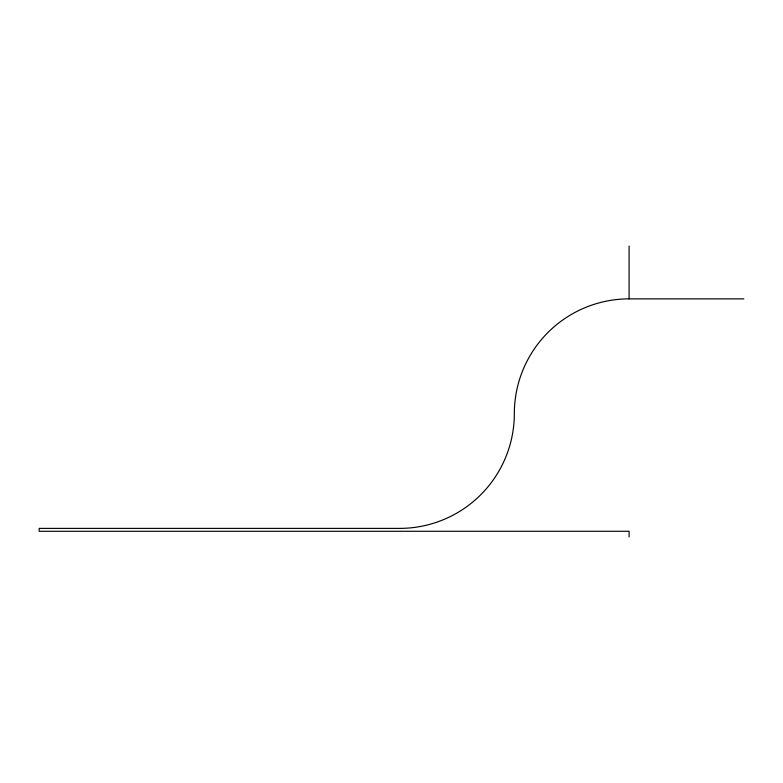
<?xml version="1.0" encoding="UTF-8"?>
<svg xmlns="http://www.w3.org/2000/svg" width="783" height="783" viewBox="0 0 783 783"><rect width="100%" height="100%" fill="white"/><g stroke="black" fill="none" stroke-linecap="round" stroke-linejoin="round"><path stroke-width="1.17" d="M629.092 536.893L629.092 531.275L39.15 531.275L39.15 528.388L399.575 528.388A114.758 114.758 0 0 0 514.333 413.63A114.758 114.758 0 0 1 629.092 298.871L743.85 298.871M629.092 246.107L629.092 298.871"/></g></svg>
